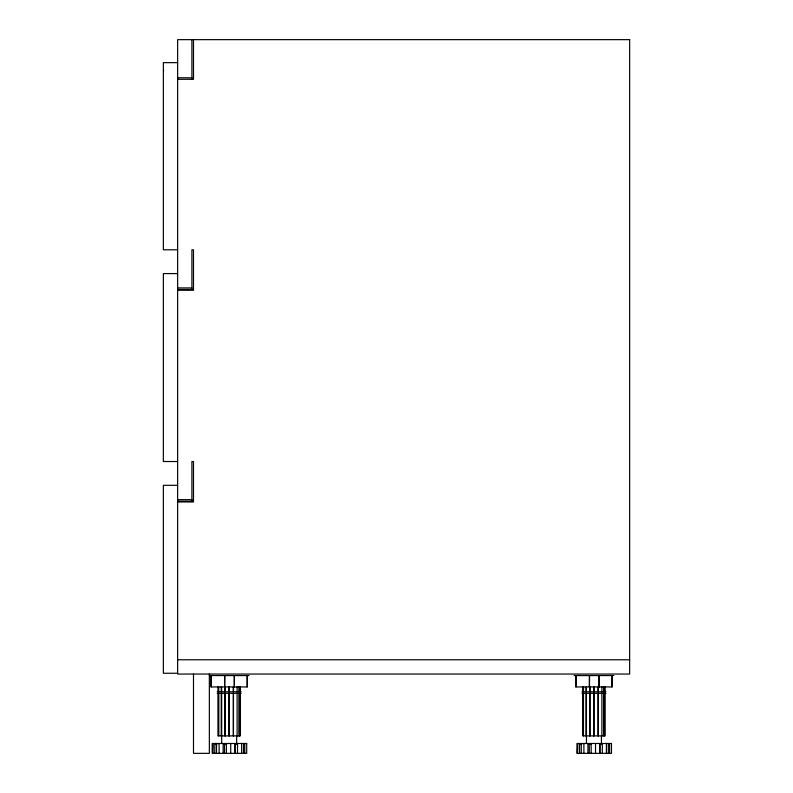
<?xml version="1.0" encoding="UTF-8"?>
<svg xmlns="http://www.w3.org/2000/svg" width="793" height="793" viewBox="0 0 793 793"><rect width="100%" height="100%" fill="white"/><g stroke="black" fill="none" stroke-linecap="round" stroke-linejoin="round"><path stroke-width="1.19" d="M177.632 62.647L163.358 62.647L163.358 249.795L177.632 249.795M177.632 77.773L191.906 77.773M177.632 79.3L193.492 79.3L193.492 39.65M177.632 273.585L163.358 273.585L163.358 461.526L177.632 461.526M177.632 287.918L191.906 287.918M177.632 289.445L193.492 289.445M177.632 290.238L193.492 290.238L193.492 249.795L191.906 249.795L191.906 289.445M177.632 485.316L163.358 485.316L163.358 673.257L177.632 673.257M177.632 499.649L191.906 499.649M177.632 501.176L193.492 501.176M177.632 501.969L193.492 501.969L193.492 461.526L191.906 461.526L191.906 501.176M177.632 659.776L629.642 659.776M209.352 675.567L249.002 675.567M574.132 675.567L613.782 675.567M217.223 691.803L241.131 691.803M582.003 691.803L605.911 691.803M217.223 693.32L241.131 693.32M582.003 693.32L605.911 693.32M216.945 744.24L214.794 744.24L214.794 753.35M226.649 744.24L223.15 744.24L223.15 753.35M581.725 744.24L579.574 744.24L579.574 753.35M591.429 744.24L587.93 744.24L587.93 753.35M612.117 675.567L612.117 686.946L575.797 686.946L575.797 675.567M611.918 675.567L611.918 686.946M609.569 753.35L609.569 744.24L608.31 744.24L608.31 753.35M606.407 743.487L606.407 753.35M605.178 686.946L605.178 691.803M605.178 693.32L605.178 735.894L582.736 735.894L582.736 693.32M604.325 686.946L604.325 691.803M604.325 693.32L604.325 735.894M603.701 686.946L603.701 691.803M603.701 693.32L603.701 735.894M602.313 753.35L602.313 744.24L599.607 744.24L599.607 753.35M601.887 686.946L601.887 691.803M601.887 693.32L601.887 735.894M601.441 735.894L601.441 743.487M600.093 744.24L600.093 753.35M599.161 675.567L599.161 686.946M599.072 675.567L599.072 686.946M598.249 686.946L598.249 691.803M598.249 693.32L598.249 735.894M598.1 686.946L598.1 691.803M598.1 693.32L598.1 735.894M595.513 743.487L595.513 753.35M593.957 686.946L593.957 691.803M593.957 693.32L593.957 735.894M593.808 686.946L593.808 691.803M593.808 693.32L593.808 735.894M591.152 744.24L591.152 753.35M590.081 686.946L590.081 691.803M590.081 693.32L590.081 735.894M589.665 686.946L589.665 691.803M589.665 693.32L589.665 735.894M589.278 744.24L589.278 753.35M586.433 686.946L586.433 691.803M586.433 693.32L586.473 743.487M586.017 686.946L586.017 691.803M586.017 693.32L586.017 735.894M583.896 743.487L583.896 753.35M583.589 686.946L583.47 691.803M583.47 693.32L583.47 735.894M582.736 686.946L582.736 691.803M581.299 744.24L581.299 753.35M577.621 753.35L577.621 744.24L577.373 753.35M575.996 675.567L575.996 686.946M247.337 675.567L247.337 686.946L211.017 686.946L211.017 675.567M247.138 675.567L247.138 686.946M244.789 753.35L244.789 744.24L243.53 744.24L243.53 753.35M241.627 743.487L241.627 753.35M240.398 686.946L240.398 691.803M240.398 693.32L240.398 735.894L217.956 735.894L217.956 693.32M239.545 686.946L239.545 691.803M239.545 693.32L239.545 735.894M238.921 686.946L238.921 691.803M238.921 693.32L238.921 735.894M237.533 753.35L237.533 744.24L234.827 744.24L234.827 753.35M237.107 686.946L237.107 691.803M237.107 693.32L237.107 735.894M236.661 735.894L236.661 743.487M235.313 744.24L235.313 753.35M234.381 675.567L234.381 686.946M234.292 675.567L234.292 686.946M233.469 686.946L233.469 691.803M233.469 693.32L233.469 735.894M233.32 686.946L233.32 691.803M233.32 693.32L233.32 735.894M230.733 743.487L230.733 753.35M229.177 686.946L229.177 691.803M229.177 693.32L229.177 735.894M229.028 686.946L229.028 691.803M229.028 693.32L229.028 735.894M226.372 744.24L226.372 753.35M225.301 686.946L225.301 691.803M225.301 693.32L225.301 735.894M224.885 686.946L224.885 691.803M224.885 693.32L224.885 735.894M224.498 744.24L224.498 753.35M221.653 686.946L221.653 691.803M221.653 693.32L221.693 743.487M221.237 686.946L221.237 691.803M221.237 693.32L221.237 735.894M219.116 743.487L219.116 753.35M218.69 686.946L218.809 691.803M218.809 693.32L218.809 735.894M217.956 686.946L217.956 691.803M216.519 744.24L216.519 753.35M212.841 753.35L212.841 744.24L212.593 753.35M211.216 675.567L211.216 686.946M209.352 674.05L209.352 753.35L193.492 753.35L193.492 674.05M191.906 39.65L191.906 79.3M163.606 70.131L163.606 70.954M629.642 39.65L177.632 39.65L177.632 674.05L629.642 674.05L629.642 39.65M246.692 743.487L212.207 743.487L212.207 753.35L246.692 753.35L246.692 743.487M611.472 743.487L576.987 743.487L576.987 753.35L611.472 753.35L611.472 743.487M589.477 686.946L589.477 675.567L589.387 686.946M224.697 686.946L224.697 675.567L224.607 686.946"/></g></svg>
